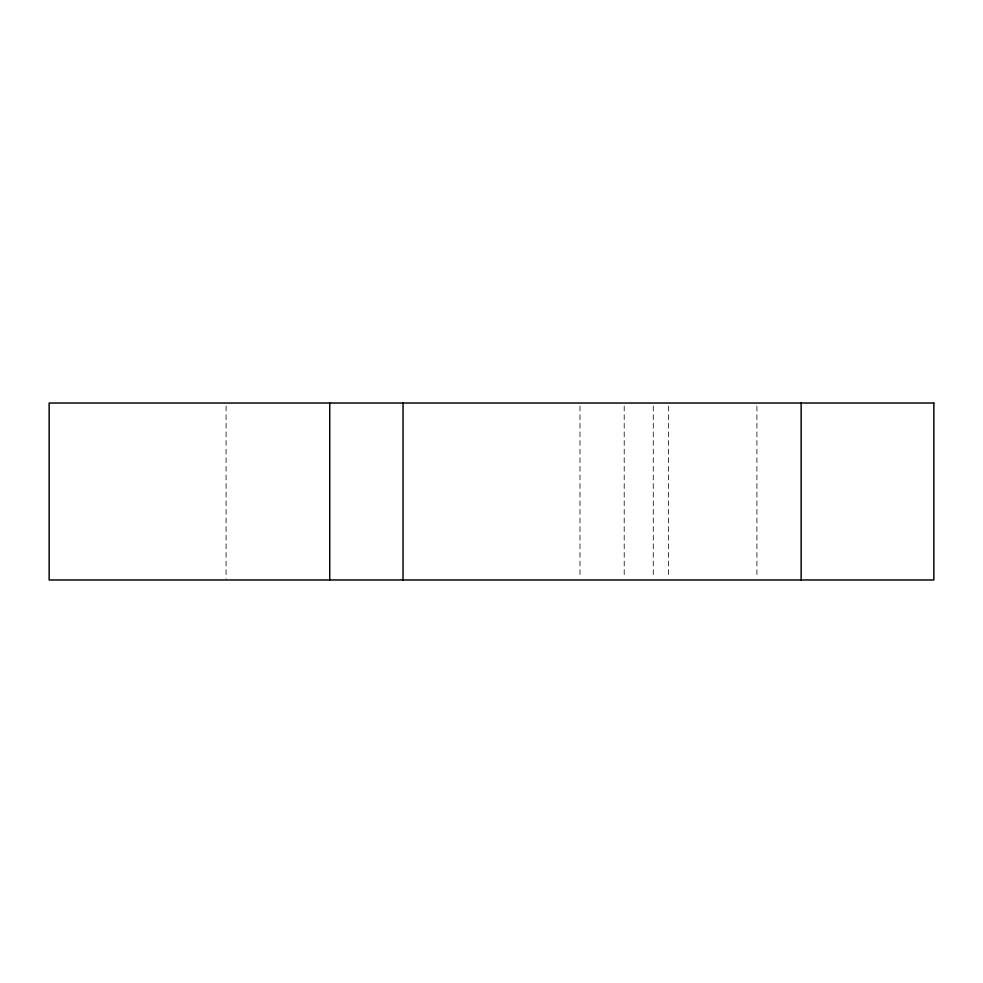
<?xml version="1.0" encoding="UTF-8"?>
<svg xmlns="http://www.w3.org/2000/svg" width="983" height="983" viewBox="0 0 983 983"><rect width="100%" height="100%" fill="white"/><g stroke="black" fill="none" stroke-linecap="round" stroke-linejoin="round"><path stroke-width="0.74" stroke-dasharray="4.92 3.69" d="M756.91 406.077L756.91 576.923M668.44 406.077L668.44 576.923M653.265 406.077L653.265 576.923M624.205 406.077L624.205 576.923M579.97 406.077L579.97 576.923M226.09 406.077L226.09 578.446"/><path stroke-width="1.47" d="M801.145 403.03L801.145 579.97M403.03 403.03L403.03 579.97M329.735 403.03L329.735 579.97M933.85 403.03L49.15 403.03L49.15 579.97L933.85 579.97L933.85 403.03"/></g></svg>
